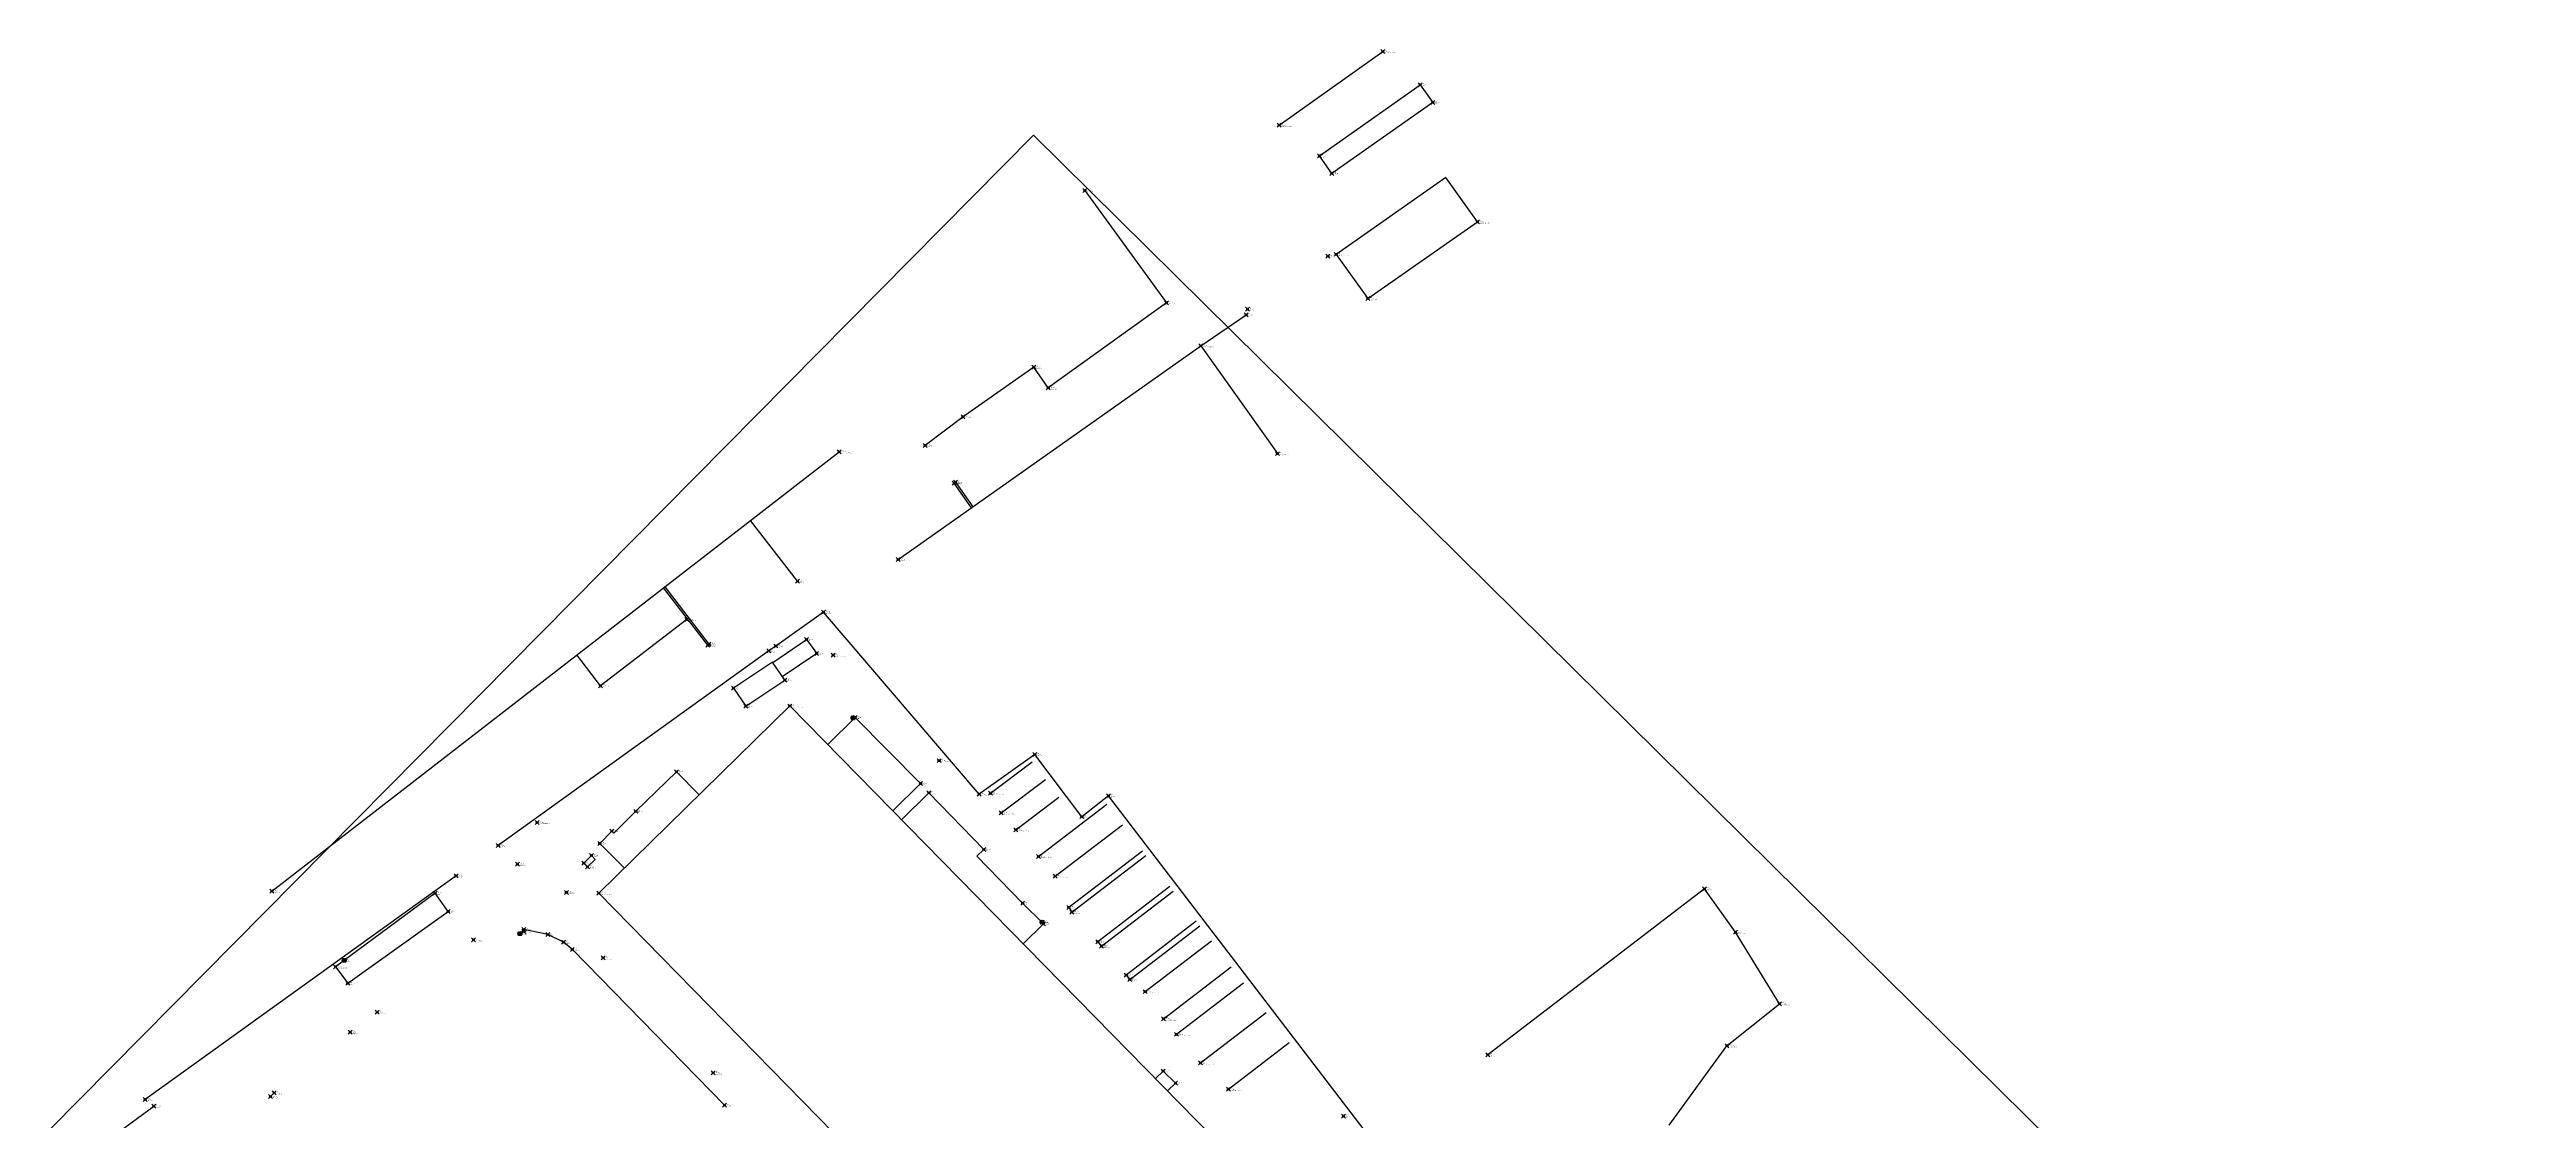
# Model space of a CAD drawing. Extents: x -283400 to 1362241, y -614024 to 292829.
# Drawn here: x 986381 to 1362241, y -357018 to -194437 of the extents above; entities that cross this region are included whole.
import ezdxf
from ezdxf.enums import TextEntityAlignment as Align

# ---------------------------------------------------------------- set-up
doc = ezdxf.new("R2010")
doc.units = 0
doc.header["$PDMODE"] = 35
doc.header["$PDSIZE"] = 300
for name, color, linetype in [('pntdesc', 1, 'Continuous'), ('pntelev', 2, 'Continuous'), ('pntno', 3, 'Continuous')]:
    doc.layers.add(name, color=color, linetype=linetype)
doc.styles.get("Standard").update_dxf_attribs({"font": 'consola.ttf', "height": 500})
picture_1 = doc.add_image_def('image1.png', size_in_pixel=(2160, 1440))

msp = doc.modelspace()

# ---------------------------------------------------------------- linework, layer by layer
at = {"color": 244, "lineweight": 30, "true_color": 0x991b1e}
for points, elevation in [([(1083067, -280975), (1070005, -291019), (1066392, -286336)], -231), ([(1096114, -287517), (1101247, -284003), (1102790, -286123), (1097577, -289651)], -83), ([(1071692, -313115), (1069862, -314973), (1073640, -318695)], 75), ([(1088785, -354710), (1065713, -331057), (1064393, -329960), (1061998, -328786), (1058352, -328035), (1058331, -328316)], 61)]:
    msp.add_lwpolyline(points, dxfattribs=dict(at, elevation=elevation))
at = {"color": 244, "lineweight": 30, "true_color": 0x991b1e, "elevation": 147}
msp.add_lwpolyline([(1068015, -318522), (1067461, -317935), (1068604, -316801), (1069158, -317388)], close=True, dxfattribs=at)
at = {"color": 244, "lineweight": 30, "true_color": 0x991b1e}
for points in [[(1172964, -205928, -869), (1188692, -194737, -745)], [(1143501, -215822, -625), (1155878, -232874, -703), (1137938, -245787, -658), (1135754, -242653, -625), (1124994, -250178, -650), (1119245, -254564, -350)], [(1161066, -239426, -730), (1167964, -234699, -781)], [(1115157, -271874, -545), (1161066, -239426, -730), (1172724, -255790, -669)], [(1020131, -322186, 1441), (1106185, -255498, -105)], [(1126280, -264012, -590), (1123640, -260277, -458), (1123849, -260123, -456), (1126492, -263862, -591)], [(1099873, -275148, -329), (1092733, -265923, 136)], [(1079728, -276001, 370), (1086449, -284689, -232), (1086275, -284851, -227), (1079540, -276147, 373)], [(994044, -359192, -79), (1019259, -389894, -955), (1074393, -434916, -1800), (1089962, -435866, -1673), (1120205, -412643, 617), (1144275, -394331, 650), (1153350, -387364, -2364), (1159501, -382660, -2364), (1167466, -376399, 47), (1187045, -359942, 100), (1147079, -307742, 174), (1143031, -310899, 178), (1135906, -301470, 110), (1127459, -307501, 302), (1103825, -279845, -341), (1096608, -284988, -384), (1095526, -285738, -358), (1054444, -315279, 776)], [(1104471, -299944, 109), (1108649, -295848, 233), (1118567, -305853, 409), (1114332, -310004, 106)], [(1075341, -310085, 7), (1081513, -304082, 120), (1084960, -307599, 105)], [(1129159, -307350, 64), (1135484, -302570, 108)], [(1134121, -330193, 100), (1137197, -327177, 88), (1134047, -324026, 144), (1127109, -316887, 211), (1128157, -315862, 50), (1119830, -307294, 131), (1115671, -311370, 106)], [(1130801, -310302, 41), (1137501, -305239, 123)], [(1132999, -312901, 24), (1139550, -307950, 139)], [(1075341, -310085, 7), (1072001, -313425, 75)], [(1136453, -316947, 45), (1146801, -309024, 164)], [(1071692, -313115, 75), (1072001, -313425, 75)], [(1138993, -319946, 79), (1149187, -312141, 162)], [(1152235, -316122, 151), (1141071, -324670, -19), (1141524, -325385, 11), (1152748, -316792, 152)], [(1048063, -319880, 830), (1000907, -353843, -26)], [(1156363, -321513, 146), (1145439, -329877, 18), (1145996, -330546, 78), (1156892, -322204, 149)], [(1232148, -357717, -3682), (1240926, -345684, -3297), (1248911, -339314, -3340), (1242215, -328434, -3267), (1237531, -321857, -1086), (1204653, -347052, -2858)], [(1160397, -326782, 142), (1149745, -334937, 66), (1150313, -335622, 57), (1160937, -327488, 140)], [(1152620, -337460, 23), (1162677, -329760, 135)], [(1155401, -341580, 52), (1165694, -333700, 132)], [(1157380, -343940, 22), (1167564, -336143, 126)], [(1161023, -348284, 126), (1171007, -340639, 128)], [(1165261, -352278, 155), (1174501, -345203, 124)], [(1156016, -352531, 94), (1157231, -351340, 38), (1155366, -349511, 133), (1154188, -350666, 95)], [(996309, -359201, -100), (1002209, -354840, -21)]]:
    msp.add_polyline3d(points, dxfattribs=at)
for points in [[(1194378, -199778, -805), (1196291, -202482, -838), (1180945, -213275, -639), (1179097, -210588, -642)], [(1181638, -225531, -736), (1186437, -232253, -816), (1203062, -220591, -682), (1198263, -213869, -603)], [(1090156, -291392, -38), (1092034, -294135, 32), (1097950, -290195, 310), (1096069, -287450, -67)], [(1163019, -359676, 92), (1133928, -388104, 0), (1069753, -322505, 98), (1098737, -294094, 111)], [(1029771, -333689, 720), (1031655, -336195, 692), (1046857, -325274, 743), (1044901, -322501, 779)]]:
    msp.add_polyline3d(points, close=True, dxfattribs=at)
for centre in [(1108302, -295901, 199), (1136995, -326913, 0), (1057756, -328661, 537), (1031099, -332707, 702)]:
    msp.add_circle(centre, 300, dxfattribs=at)
for p in [(1188692, -194737, -745), (1194378, -199778, -805), (1196291, -202482, -838), (1172964, -205928, -869), (1179097, -210588, -642), (1180945, -213275, -639), (1143501, -215822, -625), (1203062, -220591, -682), (1181638, -225531, -736), (1180376, -225828, -742), (1155878, -232874, -703), (1186437, -232253, -816), (1167964, -234699, -781), (1168165, -233837, -803), (1161066, -239426, -730), (1135754, -242653, -625), (1137938, -245787, -658), (1124994, -250178, -650), (1106185, -255498, -105), (1119245, -254564, -350), (1172724, -255790, -669), (1123640, -260277, -458), (1123849, -260123, -456), (1115157, -271874, -545), (1099873, -275148, -329), (1083067, -280975, -231), (1103825, -279845, -341), (1086275, -284851, -227), (1086449, -284689, -232), (1095526, -285738, -358), (1096608, -284988, -384), (1101247, -284003, -83), (1102790, -286123, 118), (1105293, -286358, 11), (1070005, -291019, -175), (1090156, -291392, -38), (1097950, -290195, 310), (1092034, -294135, 32), (1098737, -294094, 111), (1108302, -295901, 199), (1108649, -295848, 233), (1081513, -304082, 120), (1121356, -302394, 129), (1135906, -301470, 110), (1118567, -305853, 409), (1119830, -307294, 131), (1127459, -307501, 302), (1129159, -307350, 64), (1147079, -307742, 174), (1060357, -311776, 527), (1075341, -310085, 7), (1130801, -310302, 41), (1143031, -310899, 178), (1054444, -315279, 776), (1069862, -314973, 53), (1071692, -313115, 75), (1128157, -315862, 50), (1132999, -312901, 24), (1057375, -318095, 605), (1067461, -317935, 184), (1068015, -318522, 147), (1068604, -316801, 182), (1136453, -316947, 45), (1020131, -322186, 1441), (1044901, -322501, 779), (1048063, -319880, 830), (1064806, -322388, 276), (1069753, -322505, 98), (1138993, -319946, 79), (1237531, -321857, -1086), (1046857, -325274, 743), (1134047, -324026, 144), (1136995, -326913, 0), (1137197, -327177, 88), (1141071, -324670, -19), (1141524, -325385, 11), (1050731, -329595, 679), (1057756, -328661, 537), (1058331, -328316, 518), (1058352, -328035, 459), (1061998, -328786, 318), (1064393, -329960, 195), (1065713, -331057, 103), (1145439, -329877, 18), (1145996, -330546, 78), (1242215, -328434, -3267), (1029771, -333689, 720), (1031099, -332707, 702), (1070409, -332344, 116), (1031655, -336195, 692), (1149745, -334937, 66), (1150313, -335622, 57), (1152620, -337460, 23), (1036111, -340556, 668), (1155401, -341580, 52), (1248911, -339314, -3340), (1031985, -343598, 659), (1157380, -343940, 22), (1240926, -345684, -3297), (1087097, -349780, 71), (1155366, -349511, 133), (1161023, -348284, 126), (1204653, -347052, -2858), (1019900, -353366, 516), (1020487, -352821, 509), (1157231, -351340, 38), (1165261, -352278, 155), (1000907, -353843, -26), (1002209, -354840, -21), (1088785, -354710, 61), (1182745, -356369, -305)]:
    msp.add_point(p, dxfattribs=at)

# ---------------------------------------------------------------- texts
at = {"layer": 'pntdesc', "color": 244, "lineweight": 30, "true_color": 0x991b1e}
for s, p in [('Spigolo fabbricato', (1189081, -194904, -745)), ('CS12', (1194767, -199944, -805)), ('CS12', (1196680, -202648, -838)), ('Spigolo fabbricato', (1173353, -206094, -869)), ('CS12', (1179486, -210755, -642)), ('CS12', (1181334, -213442, -639)), ('Blocco CLS', (1143890, -215988, -625)), ('Spigolo fabbricato', (1203451, -220758, -682)), ('Cancello', (1180765, -225995, -742)), ('Spigolo fabbricato', (1182027, -225698, -736)), ('Blocco CLS', (1156267, -233041, -703)), ('Spigolo fabbricato', (1186826, -232420, -816)), ('Cancello', (1168353, -234866, -781)), ('Stazione', (1168554, -234004, -803)), ('Spigolo fabbricato', (1161455, -239593, -730)), ('Blocco CLS', (1136143, -242820, -625)), ('Blocco CLS', (1138327, -245954, -658)), ('Blocco CLS', (1125383, -250344, -650)), ('Muro CLS', (1119634, -254731, -350)), ('Spigolo fabbricato', (1106574, -255664, -105)), ('Spigolo fabbricato', (1173113, -255957, -669)), ('Muro CLS', (1124029, -260444, -458)), ('Muro CLS', (1124238, -260289, -456)), ('Spigolo fabbricato', (1115546, -272040, -545)), ('Muro CLS', (1100262, -275315, -329)), ('Box carrelli', (1083456, -281142, -231)), ('Muro CLS', (1104214, -280012, -341)), ('Muro CLS', (1086663, -285017, -227)), ('Muro CLS', (1086838, -284855, -232)), ('Muro CLS', (1096996, -285155, -384)), ('Box', (1101636, -284170, -83)), ('Muro CLS', (1095915, -285905, -358)), ('Box', (1103179, -286289, 118)), ('Palo illuminazione', (1105682, -286525, 11)), ('Box carrelli', (1070394, -291185, -175)), ('Box', (1090545, -291559, -38)), ('Box', (1098339, -290362, 310)), ('Box', (1092423, -294302, 32)), ('Spigolo fabbricato', (1099126, -294261, 111)), ('Idrante', (1108691, -296067, 199)), ('Box', (1109038, -296015, 233)), ('Box', (1081902, -304249, 120)), ('Palo illuminazione', (1121745, -302561, 129)), ('Muro CLS', (1136295, -301637, 110)), ('Box', (1118956, -306019, 409)), ('Box', (1120219, -307461, 131)), ('Muro CLS', (1127848, -307668, 302)), ('Baraccatura acciaio', (1129548, -307517, 64)), ('Muro CLS', (1147468, -307909, 174)), ('Palo illuminazione', (1060746, -311943, 527)), ('Box', (1075730, -310252, 7)), ('Baraccatura acciaio', (1131190, -310469, 41)), ('Muro CLS', (1143420, -311066, 178)), ('Muro CLS', (1054833, -315446, 776)), ('Box', (1070251, -315139, 53)), ('Box', (1072081, -313282, 75)), ('Baraccatura acciaio', (1133388, -313067, 24)), ('Riga bianca', (1057764, -318262, 605)), ('Blocco CLS', (1067850, -318102, 184)), ('Blocco CLS', (1068404, -318688, 147)), ('Blocco CLS', (1068993, -316968, 182)), ('Box', (1128546, -316029, 50)), ('Baraccatura acciaio', (1136842, -317113, 45)), ('Spigolo fabbricato', (1020520, -322352, 1441)), ('CS13', (1045290, -322668, 779)), ('Muro CLS', (1048452, -320047, 830)), ('Riga bianca', (1065195, -322555, 276)), ('Spigolo fabbricato', (1070142, -322672, 98)), ('Baraccatura acciaio', (1139382, -320113, 79)), ('Muro CLS', (1237920, -322024, -1086)), ('CS13', (1047246, -325441, 743)), ('Box', (1134436, -324193, 144)), ('Blocco CLS', (1141460, -324837, -19)), ('Blocco CLS', (1141913, -325552, 11)), ('Riga bianca', (1051120, -329762, 679)), ('Idrante', (1058145, -328828, 537)), ('Muro CLS', (1058720, -328483, 518)), ('Muro CLS', (1058741, -328202, 459)), ('Muro CLS', (1062387, -328953, 318)), ('Muro CLS', (1064782, -330127, 195)), ('Idrante', (1137384, -327080, 0)), ('Box', (1137586, -327344, 88)), ('Blocco CLS', (1145828, -330044, 18)), ('Blocco CLS', (1146385, -330713, 78)), ('Limite asfalto', (1242604, -328601, -3267)), ('Palo illuminazione', (1030160, -333856, 720)), ('Idrante', (1031488, -332873, 702)), ('Muro CLS', (1066102, -331223, 103)), ('Riga bianca', (1070798, -332511, 116)), ('CS13', (1032044, -336362, 692)), ('Blocco CLS', (1150134, -335104, 66)), ('Blocco CLS', (1150702, -335788, 57)), ('Baraccatura acciaio', (1153009, -337627, 23)), ('Riga bianca', (1036500, -340722, 668)), ('Baraccatura acciaio', (1155790, -341747, 52)), ('Limite asfalto', (1249300, -339481, -3340)), ('Riga bianca', (1032374, -343765, 659)), ('Baraccatura acciaio', (1157769, -344107, 22)), ('Limite asfalto', (1241315, -345851, -3297)), ('Baraccatura acciaio', (1161412, -348450, 126)), ('Muro CLS', (1205042, -347218, -2858)), ('Blocco CLS', (1020876, -352988, 509)), ('Riga bianca', (1087486, -349946, 71)), ('Box', (1155755, -349678, 133)), ('Box', (1157620, -351507, 38)), ('Baraccatura acciaio', (1165650, -352445, 155)), ('Muro CLS', (1001295, -354010, -26)), ('Sbarra', (1002598, -355007, -21)), ('Blocco CLS', (1020289, -353532, 516)), ('Muro CLS', (1089174, -354876, 61)), ('Box', (1183134, -356536, -305))]:
    msp.add_text(s, height=100, dxfattribs=at).set_placement(p, align=Align.MIDDLE_LEFT)
at = {"layer": 'pntelev', "color": 244, "lineweight": 30, "true_color": 0x991b1e}
for s, p in [('273.280', (1189081, -194737, -745)), ('273.220', (1194767, -199778, -805)), ('273.186', (1196680, -202482, -838)), ('273.156', (1173353, -205928, -869)), ('273.383', (1179486, -210588, -642)), ('273.386', (1181334, -213275, -639)), ('273.400', (1143890, -215822, -625)), ('273.343', (1203451, -220591, -682)), ('273.288', (1182027, -225531, -736)), ('273.283', (1180765, -225828, -742)), ('273.322', (1156267, -232874, -703)), ('273.209', (1186826, -232253, -816)), ('273.243', (1168353, -234699, -781)), ('273.222', (1168554, -233837, -803)), ('273.294', (1161455, -239426, -730)), ('273.400', (1136143, -242653, -625)), ('273.366', (1138327, -245787, -658)), ('273.374', (1125383, -250178, -650)), ('273.919', (1106574, -255498, -105)), ('273.675', (1119634, -254564, -350)), ('273.356', (1173113, -255790, -669)), ('273.567', (1124029, -260277, -458)), ('273.569', (1124238, -260123, -456)), ('273.479', (1115546, -271874, -545)), ('273.696', (1100262, -275148, -329)), ('273.793', (1083456, -280975, -231)), ('273.684', (1104214, -279845, -341)), ('273.798', (1086663, -284851, -227)), ('273.793', (1086838, -284689, -232)), ('273.641', (1096996, -284988, -384)), ('273.942', (1101636, -284003, -83)), ('273.667', (1095915, -285738, -358)), ('274.143', (1103179, -286123, 118)), ('274.035', (1105682, -286358, 11)), ('273.850', (1070394, -291019, -175)), ('273.987', (1090545, -291392, -38)), ('274.335', (1098339, -290195, 310)), ('274.056', (1092423, -294135, 32)), ('274.136', (1099126, -294094, 111)), ('274.224', (1108691, -295901, 199)), ('274.257', (1109038, -295848, 233)), ('274.144', (1081902, -304082, 120)), ('274.154', (1121745, -302394, 129)), ('274.134', (1136295, -301470, 110)), ('274.433', (1118956, -305853, 409)), ('274.156', (1120219, -307294, 131)), ('274.327', (1127848, -307501, 302)), ('274.089', (1129548, -307350, 64)), ('274.199', (1147468, -307742, 174)), ('274.552', (1060746, -311776, 527)), ('274.032', (1075730, -310085, 7)), ('274.066', (1131190, -310302, 41)), ('274.203', (1143420, -310899, 178)), ('274.800', (1054833, -315279, 776)), ('274.078', (1070251, -314973, 53)), ('274.100', (1072081, -313115, 75)), ('274.049', (1133388, -312901, 24)), ('274.629', (1057764, -318095, 605)), ('274.209', (1067850, -317935, 184)), ('274.172', (1068404, -318522, 147)), ('274.206', (1068993, -316801, 182)), ('274.074', (1128546, -315862, 50)), ('274.070', (1136842, -316947, 45)), ('275.465', (1020520, -322186, 1441)), ('274.803', (1045290, -322501, 779)), ('274.855', (1048452, -319880, 830)), ('274.300', (1065195, -322388, 276)), ('274.123', (1070142, -322505, 98)), ('274.103', (1139382, -319946, 79)), ('272.939', (1237920, -321857, -1086)), ('274.768', (1047246, -325274, 743)), ('274.169', (1134436, -324026, 144)), ('274.024', (1137384, -326913, 0)), ('274.006', (1141460, -324670, -19)), ('274.036', (1141913, -325385, 11)), ('274.704', (1051120, -329595, 679)), ('274.561', (1058145, -328661, 537)), ('274.543', (1058720, -328316, 518)), ('274.484', (1058741, -328035, 459)), ('274.343', (1062387, -328786, 318)), ('274.220', (1064782, -329960, 195)), ('274.113', (1137586, -327177, 88)), ('274.043', (1145828, -329877, 18)), ('274.103', (1146385, -330546, 78)), ('270.757', (1242604, -328434, -3267)), ('274.744', (1030160, -333689, 720)), ('274.727', (1031488, -332707, 702)), ('274.128', (1066102, -331057, 103)), ('274.140', (1070798, -332344, 116)), ('274.717', (1032044, -336195, 692)), ('274.091', (1150134, -334937, 66)), ('274.081', (1150702, -335622, 57)), ('274.048', (1153009, -337460, 23)), ('274.693', (1036500, -340556, 668)), ('274.076', (1155790, -341580, 52)), ('270.685', (1249300, -339314, -3340)), ('274.684', (1032374, -343598, 659)), ('274.046', (1157769, -343940, 22)), ('270.728', (1241315, -345684, -3297)), ('274.157', (1155755, -349511, 133)), ('274.150', (1161412, -348284, 126)), ('271.167', (1205042, -347052, -2858)), ('274.534', (1020876, -352821, 509)), ('274.095', (1087486, -349780, 71)), ('274.063', (1157620, -351340, 38)), ('274.180', (1165650, -352278, 155)), ('273.999', (1001295, -353843, -26)), ('274.003', (1002598, -354840, -21)), ('274.541', (1020289, -353366, 516)), ('274.086', (1089174, -354710, 61)), ('273.720', (1183134, -356369, -305))]:
    msp.add_text(s, height=100, dxfattribs=at).set_placement(p, align=Align.MIDDLE_LEFT)
at = {"layer": 'pntno', "color": 244, "lineweight": 30, "true_color": 0x991b1e}
for s, p in [('502', (1189081, -194570, -745)), ('503', (1194767, -199611, -805)), ('504', (1196680, -202315, -838)), ('501', (1173353, -205761, -869)), ('506', (1179486, -210421, -642)), ('505', (1181334, -213108, -639)), ('518', (1143890, -215655, -625)), ('510', (1203451, -220424, -682)), ('508', (1182027, -225365, -736)), ('511', (1180765, -225661, -742)), ('517', (1156267, -232707, -703)), ('509', (1186826, -232087, -816)), ('512', (1168353, -234533, -781)), ('500', (1168554, -233670, -803)), ('439', (1161455, -239260, -730)), ('515', (1136143, -242487, -625)), ('516', (1138327, -245620, -658)), ('514', (1125383, -250011, -650)), ('435', (1106574, -255331, -105)), ('513', (1119634, -254397, -350)), ('507', (1173113, -255623, -669)), ('436', (1124029, -260110, -458)), ('437', (1124238, -259956, -456)), ('438', (1115546, -271707, -545)), ('434', (1100262, -274981, -329)), ('431', (1083456, -280809, -231)), ('391', (1104214, -279678, -341)), ('432', (1086663, -284684, -227)), ('433', (1086838, -284522, -232)), ('389', (1095915, -285571, -358)), ('390', (1096996, -284821, -384)), ('388', (1101636, -283837, -83)), ('387', (1103179, -285956, 118)), ('394', (1105682, -286191, 11)), ('430', (1070394, -290852, -175)), ('384', (1090545, -291225, -38)), ('386', (1098339, -290028, 310)), ('385', (1092423, -293969, 32)), ('392', (1099126, -293927, 111)), ('395', (1108691, -295734, 199)), ('393', (1109038, -295682, 233)), ('383', (1081902, -303915, 120)), ('396', (1121745, -302227, 129)), ('400', (1136295, -301304, 110)), ('397', (1118956, -305686, 409)), ('398', (1120219, -307127, 131)), ('399', (1127848, -307334, 302)), ('413', (1129548, -307183, 64)), ('402', (1147468, -307576, 174)), ('374', (1060746, -311610, 527)), ('382', (1075730, -309918, 7)), ('414', (1131190, -310135, 41)), ('401', (1143420, -310732, 178)), ('372', (1054833, -315113, 776)), ('380', (1070251, -314806, 53)), ('381', (1072081, -312949, 75)), ('403', (1128546, -315695, 50)), ('415', (1133388, -312734, 24)), ('373', (1057764, -317929, 605)), ('378', (1067850, -317768, 184)), ('377', (1068404, -318355, 147)), ('379', (1068993, -316635, 182)), ('416', (1136842, -316780, 45)), ('440', (1020520, -322019, 1441)), ('519', (1045290, -322334, 779)), ('371', (1048452, -319714, 830)), ('375', (1065195, -322222, 276)), ('376', (1070142, -322338, 98)), ('417', (1139382, -319779, 79)), ('541', (1237920, -321690, -1086)), ('520', (1047246, -325107, 743)), ('404', (1134436, -323859, 144)), ('406', (1137384, -326747, 0)), ('405', (1137586, -327011, 88)), ('407', (1141460, -324503, -19)), ('408', (1141913, -325219, 11)), ('370', (1051120, -329429, 679)), ('369', (1058145, -328494, 537)), ('368', (1058720, -328150, 518)), ('367', (1058741, -327868, 459)), ('366', (1062387, -328619, 318)), ('365', (1064782, -329794, 195)), ('409', (1145828, -329710, 18)), ('410', (1146385, -330380, 78)), ('287', (1242604, -328267, -3267)), ('336', (1030160, -333523, 720)), ('337', (1031488, -332540, 702)), ('364', (1066102, -330890, 103)), ('363', (1070798, -332178, 116)), ('521', (1032044, -336028, 692)), ('411', (1150134, -334771, 66)), ('412', (1150702, -335455, 57)), ('418', (1153009, -337293, 23)), ('339', (1036500, -340389, 668)), ('419', (1155790, -341413, 52)), ('286', (1249300, -339147, -3340)), ('338', (1032374, -343432, 659)), ('420', (1157769, -343774, 22)), ('285', (1241315, -345517, -3297)), ('422', (1155755, -349344, 133)), ('421', (1161412, -348117, 126)), ('542', (1205042, -346885, -2858)), ('333', (1020289, -353199, 516)), ('334', (1020876, -352654, 509)), ('362', (1087486, -349613, 71)), ('423', (1157620, -351173, 38)), ('424', (1165650, -352112, 155)), ('330', (1001295, -353677, -26)), ('332', (1002598, -354673, -21)), ('361', (1089174, -354543, 61)), ('426', (1183134, -356202, -305))]:
    msp.add_text(s, height=100, dxfattribs=at).set_placement(p, align=Align.MIDDLE_LEFT)

# ---------------------------------------------------------------- pictures from other files: only their frames are drawn
image = msp.add_image(picture_1, insert=(986381, -358444, 2125), size_in_units=(318576, 212384), rotation=-44.67868)
image.dxf.flags = 7

doc.saveas('drawing.dxf')
